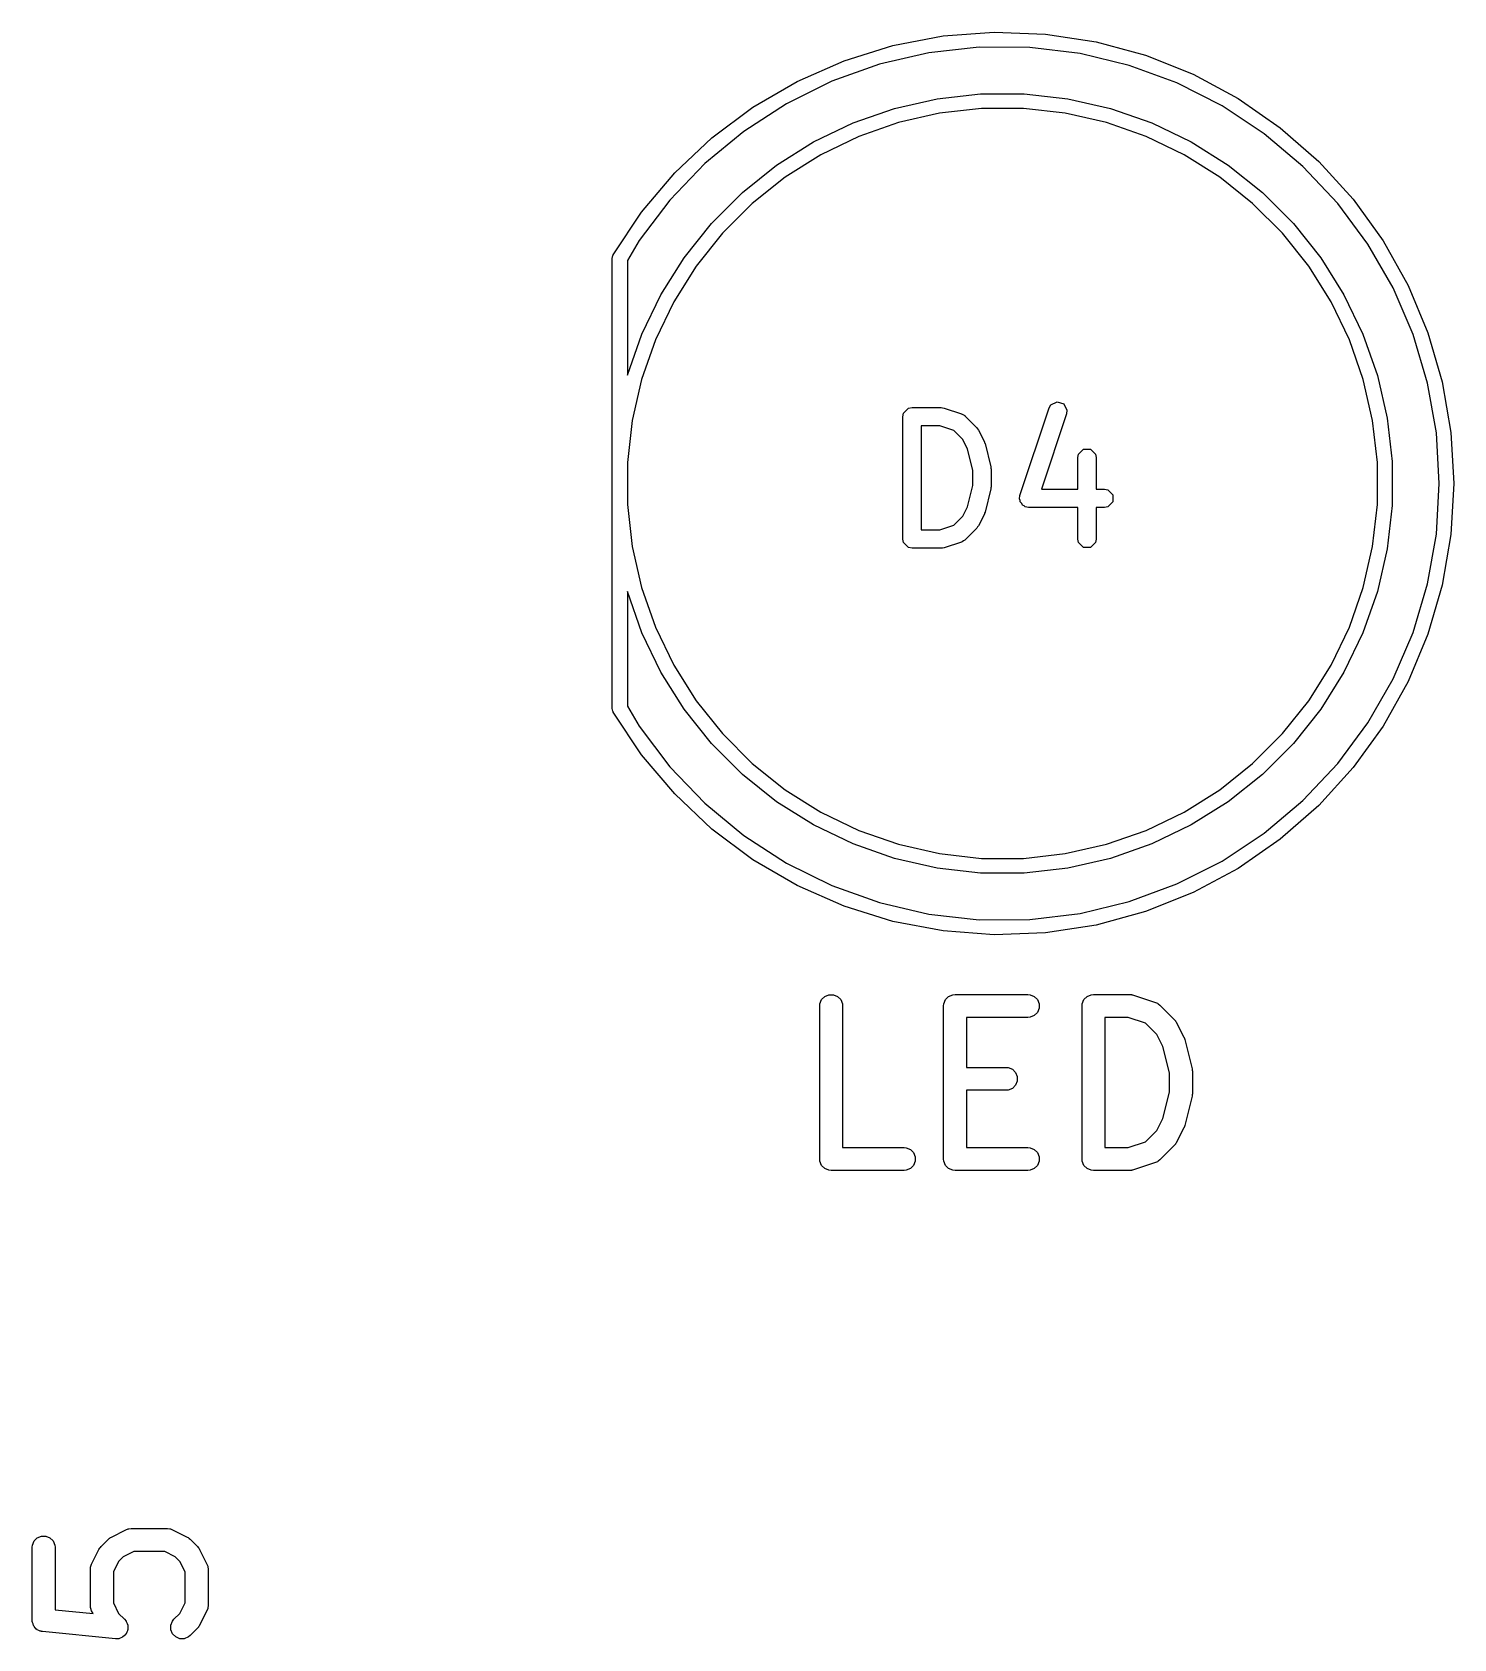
# Model space of a CAD drawing. Header units: millimetres. Extents: x 129 to 276, y -185 to -58.
# Drawn here: x 259.18 to 268.47, y -91.3 to -80.8 of the extents above; entities that cross this region are included whole.
import ezdxf

# ---------------------------------------------------------------- set-up
doc = ezdxf.new("R2010")
doc.units = ezdxf.units.MM
doc.layers.add('F.Fab', color=9, linetype='CONTINUOUS', true_color=0xafafaf)

msp = doc.modelspace()

# ---------------------------------------------------------------- linework, layer by layer
at = {"layer": 'F.Fab', "linetype": 'CONTINUOUS'}
for p, q in [((264.804604, -80.888059), (265.133294, -80.825456)), ((265.133294, -80.825456), (265.466959, -80.800477)), ((265.466959, -80.800477), (265.801306, -80.813443)), ((265.801306, -80.813443), (266.132034, -80.864187)), ((264.485117, -80.98748), (264.804604, -80.888059)), ((265.039002, -80.935982), (264.716523, -81.010569)), ((265.367946, -80.899222), (265.039002, -80.935982)), ((265.698934, -80.900783), (265.367946, -80.899222)), ((266.027517, -80.940644), (265.698934, -80.900783)), ((266.349277, -81.018269), (266.027517, -80.940644)), ((266.132034, -80.864187), (266.454888, -80.952057)), ((266.454888, -80.952057), (266.765716, -81.075922)), ((264.178945, -81.12244), (264.485117, -80.98748)), ((264.716523, -81.010569), (264.404846, -81.121981)), ((266.65989, -81.132615), (266.349277, -81.018269)), ((263.890024, -81.291204), (264.178945, -81.12244)), ((264.404846, -81.121981), (264.108158, -81.268719)), ((266.955181, -81.282144), (266.65989, -81.132615)), ((266.765716, -81.075922), (267.060517, -81.234189)), ((264.108158, -81.268719), (263.830449, -81.448811)), ((264.814069, -81.299661), (265.092859, -81.236029)), ((265.092859, -81.236029), (265.37702, -81.204012)), ((265.37702, -81.204012), (265.66298, -81.204012)), ((265.66298, -81.204012), (265.947141, -81.236029)), ((265.947141, -81.236029), (266.225931, -81.299661)), ((267.060517, -81.234189), (267.3355, -81.424821)), ((263.622073, -81.491599), (263.890024, -81.291204)), ((264.544157, -81.394107), (264.814069, -81.299661)), ((265.108963, -81.330811), (264.840684, -81.392043)), ((265.382411, -81.3), (265.108963, -81.330811)), ((265.657589, -81.3), (265.382411, -81.3)), ((265.931037, -81.330811), (265.657589, -81.3)), ((266.199316, -81.392043), (265.931037, -81.330811)), ((266.225931, -81.299661), (266.495843, -81.394107)), ((267.231179, -81.464848), (266.955181, -81.282144)), ((263.830449, -81.448811), (263.575452, -81.659836)), ((264.286517, -81.51818), (264.544157, -81.394107)), ((264.840684, -81.392043), (264.580948, -81.482929)), ((266.459052, -81.482929), (266.199316, -81.392043)), ((266.495843, -81.394107), (266.753483, -81.51818)), ((267.484175, -81.678268), (267.231179, -81.464848)), ((267.3355, -81.424821), (267.587127, -81.645366)), ((263.378538, -81.721049), (263.622073, -81.491599)), ((264.044388, -81.67032), (264.286517, -81.51818)), ((264.580948, -81.482929), (264.333022, -81.602324)), ((266.706978, -81.602324), (266.459052, -81.482929)), ((266.753483, -81.51818), (266.995612, -81.67032)), ((263.575452, -81.659836), (263.346593, -81.898958)), ((263.820816, -81.848612), (264.044388, -81.67032)), ((264.333022, -81.602324), (264.100022, -81.748728)), ((266.939978, -81.748728), (266.706978, -81.602324)), ((266.995612, -81.67032), (267.219184, -81.848612)), ((267.710768, -81.919538), (267.484175, -81.678268)), ((267.587127, -81.645366), (267.812161, -81.892986)), ((263.162553, -81.9766), (263.378538, -81.721049)), ((264.100022, -81.748728), (263.884879, -81.920299)), ((267.155121, -81.920299), (266.939978, -81.748728)), ((263.346593, -81.898958), (263.14695, -82.162962)), ((263.618612, -82.050816), (263.820816, -81.848612)), ((267.219184, -81.848612), (267.421388, -82.050816)), ((267.812161, -81.892986), (268.007706, -82.164497)), ((262.976897, -82.254966), (263.162553, -81.9766)), ((263.884879, -81.920299), (263.690299, -82.114879)), ((267.349701, -82.114879), (267.155121, -81.920299)), ((267.907912, -82.185414), (267.710768, -81.919538)), ((263.44032, -82.274388), (263.618612, -82.050816)), ((267.421388, -82.050816), (267.59968, -82.274388)), ((263.14695, -82.162962), (263.07, -82.293909)), ((263.690299, -82.114879), (263.518728, -82.330022)), ((267.521272, -82.330022), (267.349701, -82.114879)), ((268.072957, -82.47232), (267.907912, -82.185414)), ((268.007706, -82.164497), (268.171247, -82.456405)), ((262.97, -82.280306), (262.973806, -82.261172)), ((262.97, -85.219694), (262.97, -82.280306)), ((262.973806, -82.261172), (262.976014, -82.258963)), ((262.976014, -82.258963), (262.976897, -82.254966)), ((263.07, -82.293909), (263.07, -83.0431)), ((263.28818, -82.516517), (263.44032, -82.274388)), ((267.59968, -82.274388), (267.75182, -82.516517)), ((263.518728, -82.330022), (263.372324, -82.563022)), ((267.667676, -82.563022), (267.521272, -82.330022)), ((263.164107, -82.774157), (263.28818, -82.516517)), ((267.75182, -82.516517), (267.875893, -82.774157)), ((268.203684, -82.776402), (268.072957, -82.47232)), ((268.171247, -82.456405), (268.300681, -82.764955)), ((263.372324, -82.563022), (263.252929, -82.810948)), ((267.787071, -82.810948), (267.667676, -82.563022)), ((263.07, -83.0431), (263.164107, -82.774157)), ((263.252929, -82.810948), (263.162043, -83.070684)), ((267.877957, -83.070684), (267.787071, -82.810948)), ((267.875893, -82.774157), (267.970339, -83.044069)), ((268.298337, -83.093572), (268.203684, -82.776402)), ((268.300681, -82.764955), (268.394342, -83.086178)), ((267.970339, -83.044069), (268.033971, -83.322859)), ((263.162043, -83.070684), (263.100811, -83.338963)), ((267.939189, -83.338963), (267.877957, -83.070684)), ((268.355642, -83.419565), (268.298337, -83.093572)), ((268.394342, -83.086178), (268.451024, -83.41594)), ((264.874091, -83.290894), (264.906563, -83.258422)), ((264.906563, -83.258422), (264.929524, -83.253855)), ((264.929524, -83.253855), (265.12, -83.253855)), ((265.12, -83.253855), (265.129433, -83.255731)), ((265.129433, -83.255731), (265.138974, -83.256934)), ((265.138974, -83.256934), (265.25326, -83.295029)), ((265.634507, -83.828214), (265.824984, -83.256787)), ((265.824984, -83.256787), (265.836578, -83.236448)), ((265.836578, -83.236448), (265.877652, -83.215911)), ((265.877652, -83.215911), (265.921217, -83.230433)), ((265.921217, -83.230433), (265.941754, -83.271507)), ((263.100811, -83.338963), (263.07, -83.612411)), ((264.869524, -83.313855), (264.874091, -83.290894)), ((264.869524, -84.113855), (264.869524, -83.313855)), ((265.25326, -83.295029), (265.25587, -83.296517)), ((265.25587, -83.296517), (265.257247, -83.296517)), ((265.257247, -83.296517), (265.265236, -83.301855)), ((265.265236, -83.301855), (265.273598, -83.306622)), ((265.273598, -83.306622), (265.274214, -83.307855)), ((265.274214, -83.307855), (265.276712, -83.309524)), ((265.276712, -83.309524), (265.352902, -83.385714)), ((265.938826, -83.294734), (265.774674, -83.787188)), ((265.941754, -83.271507), (265.938826, -83.294734)), ((267.97, -83.612411), (267.939189, -83.338963)), ((268.033971, -83.322859), (268.065988, -83.60702)), ((265.110263, -83.373855), (264.989524, -83.373855)), ((264.989524, -83.373855), (264.989524, -84.053855)), ((265.201876, -83.404392), (265.110263, -83.373855)), ((265.261162, -83.463678), (265.201876, -83.404392)), ((265.291961, -83.525276), (265.261162, -83.463678)), ((265.352902, -83.385714), (265.358239, -83.393701)), ((265.358239, -83.393701), (265.364142, -83.401307)), ((265.364142, -83.401307), (265.402237, -83.477499)), ((265.402237, -83.477499), (265.403973, -83.483838)), ((268.37483, -83.75), (268.355642, -83.419565)), ((268.451024, -83.41594), (268.47, -83.75)), ((265.326667, -83.664096), (265.291961, -83.525276)), ((265.403973, -83.483838), (265.406779, -83.489779)), ((265.406779, -83.489779), (265.444876, -83.64216)), ((266.012381, -83.580521), (266.016948, -83.55756)), ((266.012381, -83.787188), (266.012381, -83.580521)), ((266.016948, -83.55756), (266.04942, -83.525088)), ((266.04942, -83.525088), (266.095342, -83.525088)), ((266.095342, -83.525088), (266.127814, -83.55756)), ((266.127814, -83.55756), (266.132381, -83.580521)), ((266.132381, -83.580521), (266.132381, -83.787188)), ((263.07, -83.612411), (263.07, -83.887589)), ((265.326667, -83.763613), (265.326667, -83.664096)), ((265.444876, -83.64216), (265.445233, -83.649504)), ((265.445233, -83.649504), (265.446667, -83.656712)), ((265.446667, -83.656712), (265.446667, -83.770998)), ((267.97, -83.887589), (267.97, -83.612411)), ((268.065988, -83.60702), (268.065988, -83.89298)), ((265.291961, -83.902432), (265.326667, -83.763613)), ((265.444876, -83.78555), (265.406779, -83.937931)), ((265.445233, -83.778205), (265.444876, -83.78555)), ((265.446667, -83.770998), (265.445233, -83.778205)), ((265.774674, -83.787188), (266.012381, -83.787188)), ((266.132381, -83.787188), (266.186667, -83.787188)), ((266.186667, -83.787188), (266.209628, -83.791755)), ((266.209628, -83.791755), (266.2421, -83.824227)), ((268.355642, -84.080435), (268.37483, -83.75)), ((268.47, -83.75), (268.451024, -84.08406)), ((263.07, -83.887589), (263.100811, -84.161037)), ((265.631579, -83.851441), (265.634507, -83.828214)), ((265.635995, -83.860273), (265.631579, -83.851441)), ((265.635995, -83.870149), (265.635995, -83.860273)), ((265.645871, -83.880025), (265.635995, -83.870149)), ((265.652116, -83.892515), (265.645871, -83.880025)), ((265.661483, -83.895637), (265.652116, -83.892515)), ((265.668467, -83.902621), (265.661483, -83.895637)), ((266.2421, -83.870149), (266.209628, -83.902621)), ((266.2421, -83.824227), (266.2421, -83.870149)), ((267.939189, -84.161037), (267.97, -83.887589)), ((268.065988, -83.89298), (268.033971, -84.177141)), ((265.201874, -84.023318), (265.261163, -83.96403)), ((265.261163, -83.96403), (265.291961, -83.902432)), ((265.402237, -83.950212), (265.364142, -84.026402)), ((265.403973, -83.94387), (265.402237, -83.950212)), ((265.406779, -83.937931), (265.403973, -83.94387)), ((265.691428, -83.907188), (265.668467, -83.902621)), ((266.012381, -83.907188), (265.691428, -83.907188)), ((266.012381, -84.113855), (266.012381, -83.907188)), ((266.186667, -83.907188), (266.132381, -83.907188)), ((266.132381, -83.907188), (266.132381, -84.113855)), ((266.209628, -83.902621), (266.186667, -83.907188)), ((264.989524, -84.053855), (265.110263, -84.053855)), ((265.110263, -84.053855), (265.201874, -84.023318)), ((265.352903, -84.041995), (265.276713, -84.118186)), ((265.358246, -84.033998), (265.352903, -84.041995)), ((265.364142, -84.026402), (265.358246, -84.033998)), ((268.298337, -84.406428), (268.355642, -84.080435)), ((268.451024, -84.08406), (268.394342, -84.413822)), ((263.100811, -84.161037), (263.162043, -84.429316)), ((264.874091, -84.136816), (264.869524, -84.113855)), ((264.906563, -84.169288), (264.874091, -84.136816)), ((264.929524, -84.173855), (264.906563, -84.169288)), ((265.12, -84.173855), (264.929524, -84.173855)), ((265.129433, -84.171978), (265.12, -84.173855)), ((265.138974, -84.170776), (265.129433, -84.171978)), ((265.25326, -84.132681), (265.138974, -84.170776)), ((265.25587, -84.131193), (265.25326, -84.132681)), ((265.257248, -84.131193), (265.25587, -84.131193)), ((265.265243, -84.12585), (265.257248, -84.131193)), ((265.273598, -84.121088), (265.265243, -84.12585)), ((265.274214, -84.119855), (265.273598, -84.121088)), ((265.276713, -84.118186), (265.274214, -84.119855)), ((266.016948, -84.136816), (266.012381, -84.113855)), ((266.04942, -84.169288), (266.016948, -84.136816)), ((266.095342, -84.169288), (266.04942, -84.169288)), ((266.127814, -84.136816), (266.095342, -84.169288)), ((266.132381, -84.113855), (266.127814, -84.136816)), ((267.877957, -84.429316), (267.939189, -84.161037)), ((268.033971, -84.177141), (267.970339, -84.455931)), ((268.203684, -84.723598), (268.298337, -84.406428)), ((268.394342, -84.413822), (268.300681, -84.735045)), ((263.164107, -84.725843), (263.07, -84.456899)), ((263.07, -84.456899), (263.07, -85.20609)), ((263.162043, -84.429316), (263.252929, -84.689052)), ((267.787071, -84.689052), (267.877957, -84.429316)), ((267.970339, -84.455931), (267.875893, -84.725843)), ((263.28818, -84.983483), (263.164107, -84.725843)), ((263.252929, -84.689052), (263.372324, -84.936978)), ((267.667676, -84.936978), (267.787071, -84.689052)), ((267.875893, -84.725843), (267.75182, -84.983483)), ((268.072957, -85.02768), (268.203684, -84.723598)), ((268.300681, -84.735045), (268.171247, -85.043595)), ((263.372324, -84.936978), (263.518728, -85.169978)), ((267.521272, -85.169978), (267.667676, -84.936978)), ((263.44032, -85.225612), (263.28818, -84.983483)), ((267.75182, -84.983483), (267.59968, -85.225612)), ((267.907912, -85.314586), (268.072957, -85.02768)), ((268.171247, -85.043595), (268.007706, -85.335503)), ((262.973806, -85.238828), (262.97, -85.219694)), ((262.976014, -85.241036), (262.973806, -85.238828)), ((262.976897, -85.245034), (262.976014, -85.241036)), ((263.162553, -85.5234), (262.976897, -85.245034)), ((263.07, -85.20609), (263.14695, -85.337038)), ((263.618612, -85.449184), (263.44032, -85.225612)), ((263.518728, -85.169978), (263.690299, -85.385121)), ((267.349701, -85.385121), (267.521272, -85.169978)), ((267.59968, -85.225612), (267.421388, -85.449184)), ((263.14695, -85.337038), (263.346593, -85.601042)), ((267.710768, -85.580462), (267.907912, -85.314586)), ((268.007706, -85.335503), (267.812161, -85.607014)), ((263.820816, -85.651388), (263.618612, -85.449184)), ((263.690299, -85.385121), (263.884879, -85.579701)), ((267.155121, -85.579701), (267.349701, -85.385121)), ((267.421388, -85.449184), (267.219184, -85.651388)), ((263.378538, -85.778951), (263.162553, -85.5234)), ((263.346593, -85.601042), (263.575452, -85.840164)), ((264.044388, -85.82968), (263.820816, -85.651388)), ((263.884879, -85.579701), (264.100022, -85.751272)), ((266.939978, -85.751272), (267.155121, -85.579701)), ((267.219184, -85.651388), (266.995612, -85.82968)), ((267.484175, -85.821732), (267.710768, -85.580462)), ((267.812161, -85.607014), (267.587127, -85.854634)), ((263.622073, -86.008401), (263.378538, -85.778951)), ((264.100022, -85.751272), (264.333022, -85.897676)), ((266.706978, -85.897676), (266.939978, -85.751272)), ((263.575452, -85.840164), (263.830449, -86.051189)), ((264.286517, -85.98182), (264.044388, -85.82968)), ((266.995612, -85.82968), (266.753483, -85.98182)), ((267.231179, -86.035152), (267.484175, -85.821732)), ((267.587127, -85.854634), (267.3355, -86.075179)), ((264.544157, -86.105893), (264.286517, -85.98182)), ((264.333022, -85.897676), (264.580948, -86.017071)), ((266.459052, -86.017071), (266.706978, -85.897676)), ((266.753483, -85.98182), (266.495843, -86.105893)), ((263.890024, -86.208796), (263.622073, -86.008401)), ((263.830449, -86.051189), (264.108158, -86.231281)), ((264.580948, -86.017071), (264.840684, -86.107957)), ((266.199316, -86.107957), (266.459052, -86.017071)), ((266.955181, -86.217856), (267.231179, -86.035152)), ((267.3355, -86.075179), (267.060517, -86.265811)), ((264.814069, -86.200339), (264.544157, -86.105893)), ((265.092859, -86.263971), (264.814069, -86.200339)), ((264.840684, -86.107957), (265.108963, -86.169189)), ((265.108963, -86.169189), (265.382411, -86.2)), ((265.382411, -86.2), (265.657589, -86.2)), ((265.657589, -86.2), (265.931037, -86.169189)), ((265.931037, -86.169189), (266.199316, -86.107957)), ((266.225931, -86.200339), (265.947141, -86.263971)), ((266.495843, -86.105893), (266.225931, -86.200339)), ((264.178945, -86.37756), (263.890024, -86.208796)), ((264.108158, -86.231281), (264.404846, -86.378019)), ((265.37702, -86.295988), (265.092859, -86.263971)), ((265.66298, -86.295988), (265.37702, -86.295988)), ((265.947141, -86.263971), (265.66298, -86.295988)), ((266.65989, -86.367385), (266.955181, -86.217856)), ((267.060517, -86.265811), (266.765716, -86.424078)), ((264.485117, -86.51252), (264.178945, -86.37756)), ((264.404846, -86.378019), (264.716523, -86.489431)), ((266.349277, -86.481731), (266.65989, -86.367385)), ((264.804604, -86.611941), (264.485117, -86.51252)), ((264.716523, -86.489431), (265.039002, -86.564018)), ((266.027517, -86.559356), (266.349277, -86.481731)), ((266.765716, -86.424078), (266.454888, -86.547943)), ((265.133294, -86.674544), (264.804604, -86.611941)), ((265.039002, -86.564018), (265.367946, -86.600778)), ((265.367946, -86.600778), (265.698934, -86.599217)), ((265.698934, -86.599217), (266.027517, -86.559356)), ((266.454888, -86.547943), (266.132034, -86.635813)), ((265.466959, -86.699523), (265.133294, -86.674544)), ((265.801306, -86.686557), (265.466959, -86.699523)), ((266.132034, -86.635813), (265.801306, -86.686557)), ((264.325952, -87.164819), (264.327393, -87.150187)), ((264.327393, -87.150187), (264.338592, -87.123151)), ((264.338592, -87.123151), (264.359284, -87.102459)), ((264.359284, -87.102459), (264.38632, -87.09126)), ((264.38632, -87.09126), (264.415584, -87.09126)), ((264.415584, -87.09126), (264.44262, -87.102459)), ((264.44262, -87.102459), (264.463312, -87.123151)), ((264.463312, -87.123151), (264.474511, -87.150187)), ((264.474511, -87.150187), (264.475952, -87.164819)), ((265.135476, -87.164819), (265.136917, -87.150187)), ((265.136917, -87.150187), (265.148116, -87.123151)), ((265.148116, -87.123151), (265.168808, -87.102459)), ((265.168808, -87.102459), (265.195844, -87.09126)), ((265.195844, -87.09126), (265.210476, -87.089819)), ((265.210476, -87.089819), (265.686666, -87.089819)), ((265.686666, -87.089819), (265.701298, -87.09126)), ((265.701298, -87.09126), (265.728334, -87.102459)), ((265.728334, -87.102459), (265.749026, -87.123151)), ((265.749026, -87.123151), (265.760225, -87.150187)), ((265.760225, -87.150187), (265.760225, -87.179451)), ((266.040238, -87.164819), (266.041679, -87.150187)), ((266.041679, -87.150187), (266.052878, -87.123151)), ((266.052878, -87.123151), (266.07357, -87.102459)), ((266.07357, -87.102459), (266.100606, -87.09126)), ((266.100606, -87.09126), (266.115238, -87.089819)), ((266.115238, -87.089819), (266.353333, -87.089819)), ((266.353333, -87.089819), (266.360738, -87.090548)), ((266.360738, -87.090548), (266.362713, -87.090408)), ((266.362713, -87.090408), (266.36531, -87.090998)), ((266.36531, -87.090998), (266.367965, -87.09126)), ((266.367965, -87.09126), (266.369796, -87.092018)), ((266.369796, -87.092018), (266.37705, -87.093668)), ((266.37705, -87.093668), (266.519907, -87.141287)), ((266.519907, -87.141287), (266.533332, -87.147281)), ((266.533332, -87.147281), (266.535367, -87.149046)), ((266.535367, -87.149046), (266.537858, -87.150078)), ((266.537858, -87.150078), (266.549223, -87.159405)), ((264.325952, -88.164819), (264.325952, -87.164819)), ((264.475952, -87.164819), (264.475952, -88.089819)), ((265.135476, -88.164819), (265.135476, -87.164819)), ((265.686666, -87.239819), (265.285476, -87.239819)), ((265.285476, -87.239819), (265.285476, -87.566009)), ((265.701298, -87.238378), (265.686666, -87.239819)), ((265.728334, -87.227179), (265.701298, -87.238378)), ((265.749026, -87.206487), (265.728334, -87.227179)), ((265.760225, -87.179451), (265.749026, -87.206487)), ((266.040238, -88.164819), (266.040238, -87.164819)), ((266.341163, -87.239819), (266.190238, -87.239819)), ((266.190238, -87.239819), (266.190238, -88.089819)), ((266.455676, -87.27799), (266.341163, -87.239819)), ((266.549223, -87.159405), (266.644461, -87.254643)), ((266.644461, -87.254643), (266.649181, -87.260393)), ((266.529789, -87.352103), (266.455676, -87.27799)), ((266.568282, -87.42909), (266.529789, -87.352103)), ((266.649181, -87.260393), (266.650678, -87.261692)), ((266.650678, -87.261692), (266.652097, -87.263946)), ((266.652097, -87.263946), (266.653789, -87.266008)), ((266.653789, -87.266008), (266.654547, -87.26784)), ((266.654547, -87.26784), (266.65851, -87.274135)), ((266.65851, -87.274135), (266.706129, -87.369373)), ((266.611666, -87.602624), (266.568282, -87.42909)), ((266.706129, -87.369373), (266.706538, -87.370442)), ((266.706538, -87.370442), (266.706861, -87.370878)), ((266.706861, -87.370878), (266.709053, -87.377014)), ((266.709053, -87.377014), (266.711384, -87.383104)), ((266.711384, -87.383104), (266.711422, -87.383644)), ((266.711422, -87.383644), (266.711808, -87.384724)), ((266.711808, -87.384724), (266.759427, -87.5752)), ((265.285476, -87.566009), (265.543809, -87.566009)), ((265.543809, -87.566009), (265.558441, -87.56745)), ((265.558441, -87.56745), (265.585477, -87.578649)), ((265.585477, -87.578649), (265.606169, -87.599341)), ((265.606169, -87.599341), (265.617368, -87.626377)), ((265.617368, -87.655641), (265.606169, -87.682677)), ((265.617368, -87.626377), (265.617368, -87.655641)), ((266.611666, -87.727013), (266.611666, -87.602624)), ((266.759427, -87.5752), (266.759802, -87.577736)), ((266.759802, -87.577736), (266.760225, -87.578758)), ((266.760225, -87.578758), (266.760767, -87.58427)), ((266.760767, -87.58427), (266.761577, -87.589744)), ((266.761577, -87.589744), (266.761414, -87.590836)), ((266.761414, -87.590836), (266.761666, -87.59339)), ((266.761666, -87.59339), (266.761666, -87.736247)), ((265.543809, -87.716009), (265.285476, -87.716009)), ((265.285476, -87.716009), (265.285476, -88.089819)), ((265.558441, -87.714568), (265.543809, -87.716009)), ((265.585477, -87.703369), (265.558441, -87.714568)), ((265.606169, -87.682677), (265.585477, -87.703369)), ((266.568282, -87.900547), (266.611666, -87.727013)), ((266.759427, -87.754437), (266.711808, -87.944913)), ((266.759802, -87.7519), (266.759427, -87.754437)), ((266.760225, -87.750879), (266.759802, -87.7519)), ((266.760767, -87.745366), (266.760225, -87.750879)), ((266.761577, -87.739893), (266.760767, -87.745366)), ((266.761666, -87.736247), (266.761414, -87.7388)), ((266.761414, -87.7388), (266.761577, -87.739893)), ((266.455676, -88.051647), (266.529788, -87.977534)), ((266.529788, -87.977534), (266.568282, -87.900547)), ((266.706129, -87.960264), (266.65851, -88.055502)), ((266.706538, -87.959194), (266.706129, -87.960264)), ((266.706861, -87.958759), (266.706538, -87.959194)), ((266.709053, -87.952622), (266.706861, -87.958759)), ((266.711384, -87.946533), (266.709053, -87.952622)), ((266.711422, -87.945992), (266.711384, -87.946533)), ((266.711808, -87.944913), (266.711422, -87.945992)), ((264.475952, -88.089819), (264.877142, -88.089819)), ((264.877142, -88.089819), (264.891774, -88.09126)), ((264.891774, -88.09126), (264.91881, -88.102459)), ((265.285476, -88.089819), (265.686666, -88.089819)), ((265.686666, -88.089819), (265.701298, -88.09126)), ((265.701298, -88.09126), (265.728334, -88.102459)), ((266.190238, -88.089819), (266.341163, -88.089819)), ((266.341163, -88.089819), (266.455676, -88.051647)), ((266.644462, -88.074993), (266.549223, -88.170233)), ((266.649179, -88.069244), (266.644462, -88.074993)), ((266.650678, -88.067945), (266.649179, -88.069244)), ((266.652099, -88.065686), (266.650678, -88.067945)), ((266.653789, -88.063628), (266.652099, -88.065686)), ((266.654546, -88.061798), (266.653789, -88.063628)), ((266.65851, -88.055502), (266.654546, -88.061798)), ((264.327393, -88.179451), (264.325952, -88.164819)), ((264.338592, -88.206487), (264.327393, -88.179451)), ((264.91881, -88.102459), (264.939502, -88.123151)), ((264.939502, -88.123151), (264.950701, -88.150187)), ((264.950701, -88.179451), (264.939502, -88.206487)), ((264.950701, -88.150187), (264.950701, -88.179451)), ((265.136917, -88.179451), (265.135476, -88.164819)), ((265.148116, -88.206487), (265.136917, -88.179451)), ((265.728334, -88.102459), (265.749026, -88.123151)), ((265.749026, -88.123151), (265.760225, -88.150187)), ((265.760225, -88.179451), (265.749026, -88.206487)), ((265.760225, -88.150187), (265.760225, -88.179451)), ((266.041679, -88.179451), (266.040238, -88.164819)), ((266.052878, -88.206487), (266.041679, -88.179451)), ((266.519907, -88.188351), (266.37705, -88.23597)), ((266.533332, -88.182357), (266.519907, -88.188351)), ((266.535367, -88.180591), (266.533332, -88.182357)), ((266.537858, -88.17956), (266.535367, -88.180591)), ((266.549223, -88.170233), (266.537858, -88.17956)), ((264.359284, -88.227179), (264.338592, -88.206487)), ((264.38632, -88.238378), (264.359284, -88.227179)), ((264.400952, -88.239819), (264.38632, -88.238378)), ((264.877142, -88.239819), (264.400952, -88.239819)), ((264.891774, -88.238378), (264.877142, -88.239819)), ((264.91881, -88.227179), (264.891774, -88.238378)), ((264.939502, -88.206487), (264.91881, -88.227179)), ((265.168808, -88.227179), (265.148116, -88.206487)), ((265.195844, -88.238378), (265.168808, -88.227179)), ((265.210476, -88.239819), (265.195844, -88.238378)), ((265.686666, -88.239819), (265.210476, -88.239819)), ((265.701298, -88.238378), (265.686666, -88.239819)), ((265.728334, -88.227179), (265.701298, -88.238378)), ((265.749026, -88.206487), (265.728334, -88.227179)), ((266.07357, -88.227179), (266.052878, -88.206487)), ((266.100606, -88.238378), (266.07357, -88.227179)), ((266.115238, -88.239819), (266.100606, -88.238378)), ((266.353333, -88.239819), (266.115238, -88.239819)), ((266.360738, -88.239089), (266.353333, -88.239819)), ((266.362713, -88.23923), (266.360738, -88.239089)), ((266.36531, -88.238639), (266.362713, -88.23923)), ((266.367965, -88.238378), (266.36531, -88.238639)), ((266.369796, -88.237619), (266.367965, -88.238378)), ((266.37705, -88.23597), (266.369796, -88.237619)), ((259.697468, -90.635298), (259.792706, -90.587679)), ((259.792706, -90.587679), (259.806437, -90.582424)), ((259.806437, -90.582424), (259.809126, -90.582232)), ((259.809126, -90.582232), (259.811615, -90.581202)), ((259.811615, -90.581202), (259.826247, -90.579761)), ((259.826247, -90.579761), (260.064342, -90.579761)), ((260.064342, -90.579761), (260.078974, -90.581202)), ((260.078974, -90.581202), (260.081463, -90.582233)), ((260.081463, -90.582233), (260.084151, -90.582424)), ((260.084151, -90.582424), (260.097883, -90.587679)), ((260.097883, -90.587679), (260.193121, -90.635298)), ((259.179819, -90.70238), (259.18126, -90.687748)), ((259.179819, -91.17857), (259.179819, -90.70238)), ((259.18126, -90.687748), (259.192459, -90.660712)), ((259.192459, -90.660712), (259.213151, -90.64002)), ((259.213151, -90.64002), (259.240187, -90.628821)), ((259.240187, -90.628821), (259.269451, -90.628821)), ((259.269451, -90.628821), (259.296487, -90.64002)), ((259.296487, -90.64002), (259.317179, -90.660712)), ((259.317179, -90.660712), (259.328378, -90.687748)), ((259.328378, -90.687748), (259.329819, -90.70238)), ((259.329819, -90.70238), (259.329819, -91.110695)), ((259.568689, -90.811696), (259.616308, -90.716458)), ((259.616308, -90.716458), (259.620272, -90.710158)), ((259.620272, -90.710158), (259.62103, -90.708331)), ((259.62103, -90.708331), (259.622718, -90.706274)), ((259.622718, -90.706274), (259.62414, -90.704015)), ((259.62414, -90.704015), (259.625638, -90.702715)), ((259.625638, -90.702715), (259.630357, -90.696966)), ((259.630357, -90.696966), (259.677976, -90.649347)), ((259.677976, -90.649347), (259.683725, -90.644628)), ((259.683725, -90.644628), (259.685025, -90.64313)), ((259.685025, -90.64313), (259.687284, -90.641708)), ((259.687284, -90.641708), (259.689341, -90.64002)), ((259.689341, -90.64002), (259.691168, -90.639262)), ((259.691168, -90.639262), (259.697468, -90.635298)), ((260.193121, -90.635298), (260.199417, -90.639261)), ((260.199417, -90.639261), (260.201247, -90.640019)), ((260.201247, -90.640019), (260.203305, -90.641708)), ((260.203305, -90.641708), (260.205564, -90.64313)), ((260.205564, -90.64313), (260.206863, -90.644628)), ((260.206863, -90.644628), (260.212612, -90.649346)), ((260.212612, -90.649346), (260.260232, -90.696965)), ((260.260232, -90.696965), (260.26495, -90.702714)), ((260.26495, -90.702714), (260.26645, -90.704015)), ((260.26645, -90.704015), (260.267872, -90.706274)), ((260.267872, -90.706274), (260.26956, -90.708331)), ((260.26956, -90.708331), (260.270317, -90.710158)), ((260.270317, -90.710158), (260.274282, -90.716458)), ((260.274282, -90.716458), (260.321901, -90.811696)), ((259.562212, -90.830605), (259.563243, -90.828115)), ((259.563243, -90.828115), (259.563434, -90.825428)), ((259.563434, -90.825428), (259.568689, -90.811696)), ((259.745029, -90.794426), (259.710771, -90.862942)), ((259.775436, -90.764019), (259.745029, -90.794426)), ((259.843952, -90.729761), (259.775436, -90.764019)), ((260.046637, -90.729761), (259.843952, -90.729761)), ((260.115153, -90.764019), (260.046637, -90.729761)), ((260.145561, -90.794426), (260.115153, -90.764019)), ((260.179819, -90.862942), (260.145561, -90.794426)), ((260.321901, -90.811696), (260.327156, -90.825427)), ((260.327156, -90.825427), (260.327347, -90.828116)), ((260.327347, -90.828116), (260.328378, -90.830605)), ((259.560771, -90.845237), (259.562212, -90.830605)), ((259.560771, -91.083332), (259.560771, -90.845237)), ((259.710771, -90.862942), (259.710771, -91.065627)), ((260.179819, -91.065627), (260.179819, -90.862942)), ((260.328378, -90.830605), (260.329819, -90.845237)), ((260.329819, -90.845237), (260.329819, -91.083332)), ((259.329819, -91.110695), (259.578009, -91.135514)), ((259.562212, -91.097964), (259.560771, -91.083332)), ((259.563243, -91.100453), (259.562212, -91.097964)), ((259.563434, -91.103141), (259.563243, -91.100453)), ((259.568689, -91.116873), (259.563434, -91.103141)), ((259.578009, -91.135514), (259.568689, -91.116873)), ((259.710771, -91.065627), (259.745029, -91.134143)), ((259.745029, -91.134143), (259.784042, -91.173156)), ((260.106548, -91.173155), (260.145561, -91.134142)), ((260.145561, -91.134142), (260.179819, -91.065627)), ((260.321901, -91.116873), (260.274282, -91.212111)), ((260.327156, -91.103142), (260.321901, -91.116873)), ((260.327347, -91.100452), (260.327156, -91.103142)), ((260.328378, -91.097964), (260.327347, -91.100452)), ((260.329819, -91.083332), (260.328378, -91.097964)), ((259.180351, -91.183981), (259.179819, -91.17857)), ((259.180169, -91.18581), (259.180351, -91.183981)), ((259.180707, -91.187596), (259.180169, -91.18581)), ((259.18126, -91.193202), (259.180707, -91.187596)), ((259.185454, -91.203328), (259.18126, -91.193202)), ((259.188622, -91.213826), (259.185454, -91.203328)), ((259.191013, -91.216749), (259.188622, -91.213826)), ((259.192459, -91.220238), (259.191013, -91.216749)), ((259.200212, -91.227991), (259.192459, -91.220238)), ((259.207153, -91.236474), (259.200212, -91.227991)), ((259.210479, -91.238258), (259.207153, -91.236474)), ((259.213151, -91.24093), (259.210479, -91.238258)), ((259.22328, -91.245125), (259.213151, -91.24093)), ((259.23294, -91.250308), (259.22328, -91.245125)), ((259.784042, -91.173156), (259.793369, -91.184521)), ((259.793369, -91.184521), (259.794814, -91.188009)), ((259.794814, -91.188009), (259.797206, -91.190933)), ((259.797206, -91.190933), (259.800373, -91.20143)), ((259.802747, -91.248068), (259.797562, -91.257731)), ((259.800373, -91.20143), (259.804568, -91.211557)), ((259.803122, -91.244308), (259.802747, -91.248068)), ((259.804568, -91.24082), (259.803122, -91.244308)), ((259.804568, -91.211557), (259.804568, -91.215333)), ((259.804568, -91.215333), (259.805659, -91.218949)), ((259.805659, -91.218949), (259.804568, -91.229858)), ((259.804568, -91.229858), (259.804568, -91.24082)), ((260.086021, -91.211557), (260.09722, -91.184521)), ((260.086021, -91.24082), (260.086021, -91.211557)), ((260.097219, -91.267856), (260.086021, -91.24082)), ((260.09722, -91.184521), (260.106548, -91.173155)), ((260.260232, -91.231604), (260.212612, -91.279223)), ((260.26495, -91.225854), (260.260232, -91.231604)), ((260.26645, -91.224554), (260.26495, -91.225854)), ((260.267872, -91.222294), (260.26645, -91.224554)), ((260.26956, -91.220238), (260.267872, -91.222294)), ((260.270317, -91.21841), (260.26956, -91.220238)), ((260.274282, -91.212111), (260.270317, -91.21841)), ((259.238464, -91.251415), (259.23294, -91.250308)), ((259.240187, -91.252129), (259.238464, -91.251415)), ((259.242024, -91.252129), (259.240187, -91.252129)), ((259.247356, -91.253198), (259.242024, -91.252129)), ((259.723546, -91.300817), (259.247356, -91.253198)), ((259.738249, -91.300839), (259.723546, -91.300817)), ((259.741865, -91.299748), (259.738249, -91.300839)), ((259.74564, -91.299748), (259.741865, -91.299748)), ((259.755764, -91.295554), (259.74564, -91.299748)), ((259.766265, -91.292386), (259.755764, -91.295554)), ((259.769189, -91.289993), (259.766265, -91.292386)), ((259.772676, -91.288549), (259.769189, -91.289993)), ((259.780424, -91.2808), (259.772676, -91.288549)), ((259.788913, -91.273855), (259.780424, -91.2808)), ((259.790698, -91.270526), (259.788913, -91.273855)), ((259.793369, -91.267856), (259.790698, -91.270526)), ((259.797562, -91.257731), (259.793369, -91.267856)), ((260.117912, -91.288549), (260.097219, -91.267856)), ((260.144948, -91.299748), (260.117912, -91.288549)), ((260.174211, -91.299748), (260.144948, -91.299748)), ((260.201247, -91.28855), (260.174211, -91.299748)), ((260.212612, -91.279223), (260.201247, -91.28855))]:
    msp.add_line(p, q, dxfattribs=at)

doc.saveas('drawing.dxf')
